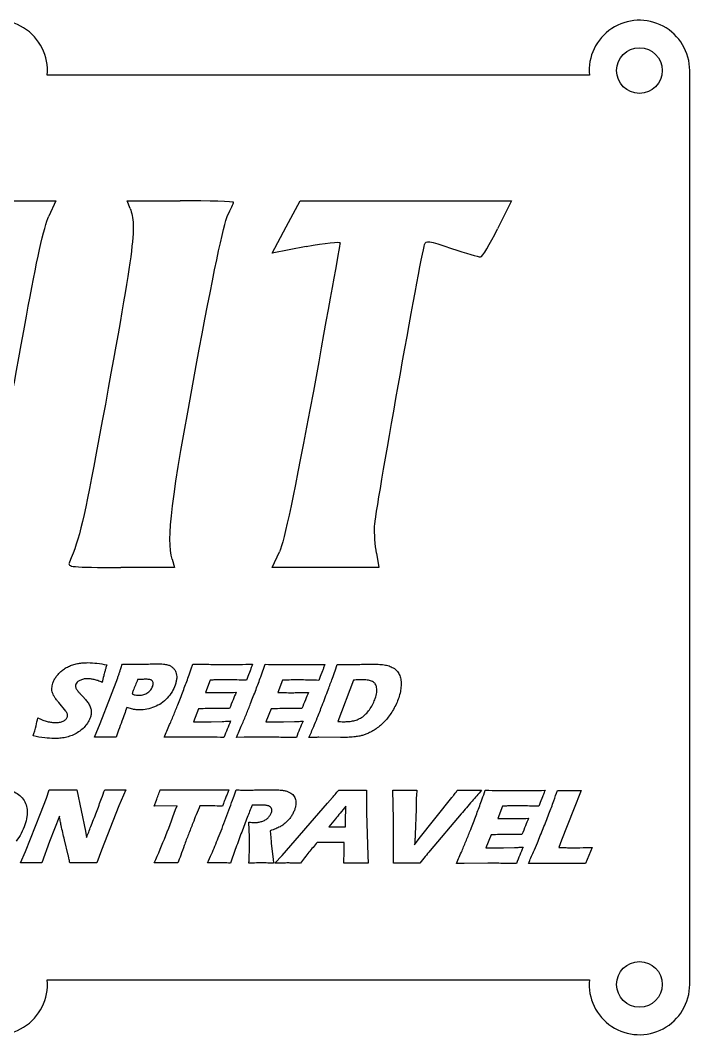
# Model space of a CAD drawing. Header units: millimetres. Extents: x 5 to 293, y 5 to 302.
# Drawn here: x 83.6 to 156.9, y 191.1 to 302.1 of the extents above; entities that cross this region are included whole.
import ezdxf

# ---------------------------------------------------------------- set-up
doc = ezdxf.new("R2010")
doc.units = ezdxf.units.MM
doc.layers.get('0').update_dxf_attribs({"linetype": 'CONTINUOUS'})

msp = doc.modelspace()

# ---------------------------------------------------------------- linework, layer by layer
for p, q in [((75.94, 282.3), (87.52, 282.3)), ((87.52, 282.3), (86.74, 280.62)), ((95.64, 281.46), (95.31, 282.3)), ((95.31, 282.3), (101.14, 282.3)), ((112.72, 279.46), (114.24, 282.3)), ((114.24, 282.3), (137.37, 282.3)), ((137.37, 282.3), (135.85, 279.23)), ((111.2, 276.58), (112.72, 279.46)), ((114.89, 277.29), (111.2, 276.58)), ((100.26, 243.1), (100.49, 242.19)), ((111.2, 242.19), (111.97, 243.9)), ((122.59, 243.74), (122.84, 242.19)), ((100.49, 242.19), (94.63, 242.19)), ((122.84, 242.19), (111.2, 242.19)), ((102.34, 231.08), (102.51, 231.6)), ((108.77, 230.89), (108.52, 230.25)), ((109.05, 231.59), (108.97, 231.4)), ((110.25, 231.07), (110.42, 231.59)), ((116.96, 231.58), (116.88, 231.39)), ((118.08, 230.89), (118.31, 231.58)), ((93.52, 228.04), (94.29, 230.11)), ((96.97, 229.94), (96.47, 229.91)), ((104.41, 229.86), (103.88, 228.51)), ((112.32, 229.85), (111.79, 228.5)), ((116.68, 230.88), (116.43, 230.24)), ((120.08, 229.86), (118.35, 225.34)), ((90.47, 228.06), (90.77, 227.73)), ((92.37, 225.11), (93.52, 228.04)), ((95.86, 228.37), (95.86, 228.37)), ((95.86, 228.37), (96.09, 228.26)), ((88.61, 226.45), (87.84, 227.42)), ((95.3, 226.87), (95.3, 226.87)), ((95.93, 226.67), (95.3, 226.87)), ((103.14, 226.72), (102.59, 225.3)), ((111.06, 226.71), (110.5, 225.29)), ((104.5, 225.31), (105.73, 225.34)), ((91.74, 223.61), (92.37, 225.11)), ((94.38, 224.37), (94.12, 223.61)), ((102.59, 225.3), (103.26, 225.3)), ((110.5, 225.29), (111.17, 225.29)), ((112.42, 225.3), (113.64, 225.33)), ((94.12, 223.61), (92.96, 223.62)), ((100.2, 223.61), (99.37, 223.6)), ((102.78, 223.61), (100.2, 223.61)), ((108.11, 223.6), (107.28, 223.59)), ((110.7, 223.6), (108.11, 223.6)), ((118.66, 223.58), (116.3, 223.6)), ((86.49, 216.96), (86.81, 217.87)), ((89.82, 217.87), (90.77, 213.32)), ((95.17, 217.86), (94.43, 216.11)), ((102.82, 217.84), (104.27, 217.84)), ((104.27, 217.84), (105.67, 217.84)), ((105.67, 217.84), (106.44, 217.84)), ((106.44, 217.84), (106.21, 217.27)), ((121.49, 217.82), (121.51, 215.38)), ((124.44, 214.65), (124.4, 217.82)), ((134.32, 217.29), (134.49, 217.81)), ((141.03, 217.8), (140.95, 217.6)), ((145, 217.79), (144.14, 215.67)), ((85.86, 215.28), (86.49, 216.96)), ((98.27, 216.06), (98.52, 216.71)), ((117.25, 216.38), (117.79, 217.02)), ((127.26, 212.52), (130.83, 217)), ((140.75, 217.1), (140.5, 216.46)), ((94.43, 216.11), (92.51, 211.26)), ((100.78, 216.12), (98.27, 216.06)), ((103.7, 216.12), (103.29, 216.12)), ((112.27, 210.68), (117.25, 216.38)), ((121.51, 215.38), (121.65, 210.68)), ((126.92, 215.75), (126.83, 212.98)), ((136.39, 216.07), (135.86, 214.72)), ((144.14, 215.67), (142.83, 212.36)), ((84.2, 211.1), (85.86, 215.28)), ((87.91, 214.99), (86.84, 212.21)), ((108.69, 212.67), (108.65, 214.33)), ((118.11, 214.67), (117.39, 213.81)), ((124.47, 210.53), (124.44, 214.65)), ((131.85, 215.21), (128.46, 211.2)), ((90.77, 213.32), (90.88, 212.65)), ((110.98, 213.37), (111.03, 212.63)), ((117.39, 213.81), (119.21, 213.81)), ((86.84, 212.21), (85.98, 209.87)), ((88.88, 210.7), (88.47, 212.37)), ((119.05, 212.1), (116.1, 212.1)), ((126.76, 211.85), (127.26, 212.52)), ((135.13, 212.93), (134.57, 211.5)), ((142.83, 212.36), (142.53, 211.54)), ((83.67, 209.87), (84.2, 211.1)), ((92.51, 211.26), (92, 209.86)), ((111.09, 211.99), (111.29, 210.28)), ((134.57, 211.5), (135.24, 211.5)), ((136.49, 211.52), (137.71, 211.55)), ((146.18, 211.56), (145.45, 209.79)), ((111.49, 209.84), (112.27, 210.68)), ((121.65, 210.68), (121.7, 209.82)), ((124.44, 209.82), (124.47, 210.53)), ((132.18, 209.81), (131.35, 209.81)), ((134.76, 209.82), (132.18, 209.81))]:
    msp.add_line(p, q)
msp.add_lwpolyline([(16.33, 197.06), (75.63, 197.06, 1.095445), (86.58, 197.06), (145.88, 197.06, 1.046586), (156.86, 196.56), (156.86, 296.56, 1.046586), (145.88, 296.06), (86.58, 296.06, 1.095445), (75.63, 296.06), (16.33, 296.06, 1.046586), (5.36, 296.56), (5.36, 196.56, 1.046586)], format="xyb", close=True)
for centre in [(151.36, 296.56), (151.36, 196.56)]:
    msp.add_circle(centre, 2.5)
for points in [[(106.96, 282.14), (106.96, 282.24), (104.34, 282.3), (101.14, 282.3)], [(106.31, 280.69), (106.67, 281.4), (106.96, 282.05), (106.96, 282.14)], [(95.64, 281.46), (96.41, 279.46), (96.19, 277.78), (92.24, 256.26)], [(84.31, 269.69), (85.38, 275.64), (86.26, 279.52), (86.74, 280.62)], [(102.88, 264.29), (104.66, 273.99), (105.92, 279.91), (106.31, 280.69)], [(133.97, 276.16), (134.17, 276.16), (135.01, 277.55), (135.85, 279.23)], [(114.89, 277.29), (116.99, 277.71), (118.61, 277.87), (118.61, 277.71)], [(118.61, 277.71), (118.61, 277.52), (117.28, 270.24), (115.69, 261.47)], [(122.39, 246.72), (122.42, 247.98), (127.41, 276.06), (127.86, 277.52)], [(127.86, 277.52), (127.99, 278), (128.31, 277.94), (130.8, 277.1)], [(130.8, 277.1), (132.36, 276.58), (133.78, 276.16), (133.97, 276.16)], [(78.52, 246.82), (80.59, 249.99), (81.11, 251.99), (84.31, 269.69)], [(100.26, 243.1), (99.62, 245.36), (100.1, 249.37), (102.88, 264.29)], [(115.69, 261.47), (113.59, 250.21), (112.52, 245.1), (111.97, 243.9)], [(92.24, 256.26), (90.62, 247.5), (90.14, 245.39), (89.01, 242.77)], [(122.59, 243.74), (122.46, 244.58), (122.36, 245.91), (122.39, 246.72)], [(89.01, 242.77), (88.78, 242.22), (89.17, 242.19), (94.63, 242.19)]]:
    msp.add_open_spline(points, degree=3)
for points, knots in [([(88.17, 230.88), (88.29, 230.98), (88.56, 231.18), (88.86, 231.32), (89.01, 231.39)], [0, 0, 0, 0, 0.04772626, 0.09911166, 0.09911166, 0.09911166, 0.09911166]), ([(89.01, 231.39), (89.17, 231.46), (89.49, 231.59), (89.84, 231.66), (90, 231.69)], [0, 0, 0, 0, 0.0525427, 0.103684, 0.103684, 0.103684, 0.103684]), ([(90, 231.69), (90.17, 231.71), (90.5, 231.76), (90.84, 231.76), (91.01, 231.77)], [0, 0, 0, 0, 0.0505699, 0.1009513, 0.1009513, 0.1009513, 0.1009513]), ([(91.01, 231.77), (91.35, 231.76), (92.05, 231.73), (92.73, 231.6), (93.09, 231.53)], [0, 0, 0, 0, 0.1016631, 0.2094443, 0.2094443, 0.2094443, 0.2094443]), ([(93.09, 231.53), (93.05, 231.41), (92.98, 231.16), (92.91, 230.91), (92.88, 230.79)], [0, 0, 0, 0, 0.04035909, 0.07708283, 0.07708283, 0.07708283, 0.07708283]), ([(94.52, 230.78), (94.56, 230.89), (94.65, 231.17), (94.74, 231.44), (94.8, 231.61)], [0, 0, 0, 0, 0.03508123, 0.08709318, 0.08709318, 0.08709318, 0.08709318]), ([(94.8, 231.61), (95.03, 231.6), (95.44, 231.59), (95.85, 231.59), (96.04, 231.59)], [0, 0, 0, 0, 0.0693351, 0.1237135, 0.1237135, 0.1237135, 0.1237135]), ([(96.04, 231.59), (96.22, 231.59), (96.63, 231.59), (97.05, 231.61), (97.28, 231.61)], [0, 0, 0, 0, 0.0537207, 0.1246244, 0.1246244, 0.1246244, 0.1246244]), ([(97.28, 231.61), (97.53, 231.62), (97.97, 231.63), (98.42, 231.64), (98.62, 231.64)], [0, 0, 0, 0, 0.0732517, 0.1340187, 0.1340187, 0.1340187, 0.1340187]), ([(98.62, 231.64), (98.85, 231.64), (99.23, 231.64), (99.6, 231.57), (99.75, 231.54)], [0, 0, 0, 0, 0.0675737, 0.1136454, 0.1136454, 0.1136454, 0.1136454]), ([(99.75, 231.54), (99.86, 231.5), (100.07, 231.43), (100.24, 231.29), (100.33, 231.22)], [0, 0, 0, 0, 0.03412554, 0.06607289, 0.06607289, 0.06607289, 0.06607289]), ([(100.33, 231.22), (100.4, 231.15), (100.54, 231), (100.62, 230.81), (100.66, 230.72)], [0, 0, 0, 0, 0.03062079, 0.0606772, 0.0606772, 0.0606772, 0.0606772]), ([(101.51, 228.84), (101.69, 229.31), (101.97, 230.05), (102.24, 230.8), (102.34, 231.08)], [0, 0, 0, 0, 0.1501897, 0.2390337, 0.2390337, 0.2390337, 0.2390337]), ([(102.51, 231.6), (103.02, 231.59), (104.13, 231.59), (105.25, 231.58), (105.85, 231.58)], [0, 0, 0, 0, 0.1524941, 0.334197, 0.334197, 0.334197, 0.334197]), ([(105.85, 231.58), (106.42, 231.58), (107.49, 231.58), (108.55, 231.59), (109.05, 231.59)], [0, 0, 0, 0, 0.1704772, 0.319766, 0.319766, 0.319766, 0.319766]), ([(108.97, 231.4), (108.95, 231.34), (108.88, 231.17), (108.81, 231), (108.77, 230.89)], [0, 0, 0, 0, 0.01747324, 0.05468015, 0.05468015, 0.05468015, 0.05468015]), ([(109.42, 228.83), (109.6, 229.3), (109.88, 230.04), (110.15, 230.79), (110.25, 231.07)], [0, 0, 0, 0, 0.1501897, 0.2390337, 0.2390337, 0.2390337, 0.2390337]), ([(110.42, 231.59), (110.93, 231.58), (112.04, 231.57), (113.16, 231.57), (113.76, 231.57)], [0, 0, 0, 0, 0.1524931, 0.334196, 0.334196, 0.334196, 0.334196]), ([(113.76, 231.57), (114.33, 231.57), (115.4, 231.57), (116.46, 231.58), (116.96, 231.58)], [0, 0, 0, 0, 0.1704762, 0.3197651, 0.3197651, 0.3197651, 0.3197651]), ([(116.88, 231.39), (116.86, 231.33), (116.79, 231.16), (116.73, 230.99), (116.68, 230.88)], [0, 0, 0, 0, 0.01747359, 0.05468051, 0.05468051, 0.05468051, 0.05468051]), ([(117.31, 228.81), (117.47, 229.23), (117.73, 229.92), (117.98, 230.61), (118.08, 230.89)], [0, 0, 0, 0, 0.1330273, 0.2215154, 0.2215154, 0.2215154, 0.2215154]), ([(118.31, 231.58), (118.52, 231.57), (118.92, 231.56), (119.31, 231.56), (119.49, 231.56)], [0, 0, 0, 0, 0.0634321, 0.1177733, 0.1177733, 0.1177733, 0.1177733]), ([(119.49, 231.56), (119.67, 231.56), (120.1, 231.56), (120.52, 231.58), (120.76, 231.58)], [0, 0, 0, 0, 0.0557443, 0.1268987, 0.1268987, 0.1268987, 0.1268987]), ([(120.76, 231.58), (121.01, 231.59), (121.5, 231.6), (121.99, 231.61), (122.23, 231.61)], [0, 0, 0, 0, 0.0762786, 0.1474, 0.1474, 0.1474, 0.1474]), ([(122.23, 231.61), (122.47, 231.6), (122.92, 231.6), (123.37, 231.54), (123.58, 231.51)], [0, 0, 0, 0, 0.0729175, 0.1349401, 0.1349401, 0.1349401, 0.1349401]), ([(123.58, 231.51), (123.75, 231.47), (124.1, 231.4), (124.4, 231.21), (124.55, 231.12)], [0, 0, 0, 0, 0.0542551, 0.1053875, 0.1053875, 0.1053875, 0.1053875]), ([(124.55, 231.12), (124.68, 231.02), (124.93, 230.81), (125.07, 230.51), (125.15, 230.35)], [0, 0, 0, 0, 0.04911368, 0.09837288, 0.09837288, 0.09837288, 0.09837288]), ([(87.21, 229.54), (87.25, 229.66), (87.35, 229.91), (87.49, 230.13), (87.57, 230.24)], [0, 0, 0, 0, 0.03849956, 0.07913576, 0.07913576, 0.07913576, 0.07913576]), ([(87.57, 230.24), (87.66, 230.35), (87.84, 230.58), (88.05, 230.78), (88.17, 230.88)], [0, 0, 0, 0, 0.042802, 0.08776989, 0.08776989, 0.08776989, 0.08776989]), ([(90.15, 229.83), (90.04, 229.78), (89.85, 229.68), (89.75, 229.5), (89.7, 229.41)], [0, 0, 0, 0, 0.03478954, 0.06260059, 0.06260059, 0.06260059, 0.06260059]), ([(90.96, 230), (90.82, 230), (90.54, 229.99), (90.27, 229.88), (90.15, 229.83)], [0, 0, 0, 0, 0.04348393, 0.08394416, 0.08394416, 0.08394416, 0.08394416]), ([(91.7, 229.92), (91.57, 229.94), (91.33, 229.99), (91.08, 230), (90.96, 230)], [0, 0, 0, 0, 0.03981251, 0.07446651, 0.07446651, 0.07446651, 0.07446651]), ([(92.58, 229.61), (92.43, 229.68), (92.15, 229.81), (91.85, 229.88), (91.7, 229.92)], [0, 0, 0, 0, 0.0489124, 0.09338139, 0.09338139, 0.09338139, 0.09338139]), ([(92.88, 230.79), (92.84, 230.64), (92.73, 230.25), (92.64, 229.85), (92.58, 229.61)], [0, 0, 0, 0, 0.047852, 0.121606, 0.121606, 0.121606, 0.121606]), ([(94.29, 230.11), (94.33, 230.23), (94.41, 230.45), (94.48, 230.67), (94.52, 230.78)], [0, 0, 0, 0, 0.03542552, 0.07075588, 0.07075588, 0.07075588, 0.07075588]), ([(96.47, 229.91), (96.31, 229.51), (96.1, 229), (95.9, 228.49), (95.86, 228.37)], [0, 0, 0, 0, 0.1284207, 0.1647063, 0.1647063, 0.1647063, 0.1647063]), ([(97.41, 229.95), (97.34, 229.95), (97.19, 229.95), (97.05, 229.94), (96.97, 229.94)], [0, 0, 0, 0, 0.02163799, 0.04436866, 0.04436866, 0.04436866, 0.04436866]), ([(97.79, 229.92), (97.73, 229.93), (97.61, 229.95), (97.48, 229.95), (97.41, 229.95)], [0, 0, 0, 0, 0.0175617, 0.03783956, 0.03783956, 0.03783956, 0.03783956]), ([(98.06, 229.79), (98.02, 229.82), (97.94, 229.89), (97.84, 229.91), (97.79, 229.92)], [0, 0, 0, 0, 0.01454414, 0.02994644, 0.02994644, 0.02994644, 0.02994644]), ([(98.18, 229.54), (98.17, 229.59), (98.15, 229.68), (98.09, 229.76), (98.06, 229.79)], [0, 0, 0, 0, 0.01457798, 0.02864373, 0.02864373, 0.02864373, 0.02864373]), ([(100.74, 230.07), (100.72, 229.94), (100.7, 229.69), (100.62, 229.45), (100.58, 229.32)], [0, 0, 0, 0, 0.03734601, 0.07646407, 0.07646407, 0.07646407, 0.07646407]), ([(100.66, 230.72), (100.69, 230.62), (100.75, 230.41), (100.74, 230.18), (100.74, 230.07)], [0, 0, 0, 0, 0.03148612, 0.06614485, 0.06614485, 0.06614485, 0.06614485]), ([(105.34, 229.89), (105.21, 229.88), (104.9, 229.88), (104.59, 229.87), (104.41, 229.86)], [0, 0, 0, 0, 0.03815834, 0.09324347, 0.09324347, 0.09324347, 0.09324347]), ([(106.48, 229.89), (106.24, 229.89), (105.86, 229.89), (105.48, 229.89), (105.34, 229.89)], [0, 0, 0, 0, 0.0707217, 0.1140944, 0.1140944, 0.1140944, 0.1140944]), ([(108.36, 229.84), (108.02, 229.85), (107.39, 229.88), (106.77, 229.88), (106.48, 229.89)], [0, 0, 0, 0, 0.1028939, 0.1883645, 0.1883645, 0.1883645, 0.1883645]), ([(108.52, 230.25), (108.49, 230.18), (108.44, 230.05), (108.39, 229.91), (108.36, 229.84)], [0, 0, 0, 0, 0.02204819, 0.04419805, 0.04419805, 0.04419805, 0.04419805]), ([(113.25, 229.88), (113.12, 229.87), (112.81, 229.87), (112.5, 229.86), (112.32, 229.85)], [0, 0, 0, 0, 0.03815834, 0.09324347, 0.09324347, 0.09324347, 0.09324347]), ([(114.39, 229.88), (114.16, 229.88), (113.78, 229.88), (113.4, 229.88), (113.25, 229.88)], [0, 0, 0, 0, 0.0707207, 0.1140944, 0.1140944, 0.1140944, 0.1140944]), ([(116.28, 229.83), (115.93, 229.84), (115.31, 229.87), (114.68, 229.87), (114.39, 229.88)], [0, 0, 0, 0, 0.1028948, 0.1883654, 0.1883654, 0.1883654, 0.1883654]), ([(116.43, 230.24), (116.4, 230.17), (116.35, 230.04), (116.3, 229.9), (116.28, 229.83)], [0, 0, 0, 0, 0.02204819, 0.04419773, 0.04419773, 0.04419773, 0.04419773]), ([(121.09, 229.89), (120.94, 229.89), (120.6, 229.89), (120.27, 229.87), (120.08, 229.86)], [0, 0, 0, 0, 0.0463169, 0.100906, 0.100906, 0.100906, 0.100906]), ([(122.17, 229.7), (122.02, 229.76), (121.68, 229.88), (121.31, 229.89), (121.09, 229.89)], [0, 0, 0, 0, 0.0468323, 0.1099549, 0.1099549, 0.1099549, 0.1099549]), ([(125.15, 230.35), (125.2, 230.18), (125.31, 229.82), (125.3, 229.44), (125.29, 229.24)], [0, 0, 0, 0, 0.0531092, 0.1127039, 0.1127039, 0.1127039, 0.1127039]), ([(87.09, 228.97), (87.1, 229.07), (87.12, 229.26), (87.17, 229.44), (87.21, 229.54)], [0, 0, 0, 0, 0.02768125, 0.05782141, 0.05782141, 0.05782141, 0.05782141]), ([(87.16, 228.45), (87.14, 228.53), (87.09, 228.71), (87.09, 228.88), (87.09, 228.97)], [0, 0, 0, 0, 0.02672165, 0.05319994, 0.05319994, 0.05319994, 0.05319994]), ([(89.7, 229.41), (89.69, 229.37), (89.67, 229.3), (89.67, 229.22), (89.67, 229.18)], [0, 0, 0, 0, 0.01190014, 0.02318669, 0.02318669, 0.02318669, 0.02318669]), ([(89.67, 229.18), (89.68, 229.14), (89.69, 229.05), (89.73, 228.97), (89.76, 228.92)], [0, 0, 0, 0, 0.01237079, 0.0276304, 0.0276304, 0.0276304, 0.0276304]), ([(89.76, 228.92), (89.79, 228.87), (89.85, 228.75), (89.94, 228.65), (89.98, 228.59)], [0, 0, 0, 0, 0.01839242, 0.04004174, 0.04004174, 0.04004174, 0.04004174]), ([(97.59, 228.49), (97.71, 228.59), (97.94, 228.78), (98.06, 229.05), (98.12, 229.18)], [0, 0, 0, 0, 0.04530395, 0.08819246, 0.08819246, 0.08819246, 0.08819246]), ([(98.12, 229.18), (98.14, 229.25), (98.17, 229.36), (98.18, 229.48), (98.18, 229.54)], [0, 0, 0, 0, 0.01942746, 0.03607749, 0.03607749, 0.03607749, 0.03607749]), ([(100.58, 229.32), (100.48, 229.06), (100.26, 228.54), (99.9, 228.11), (99.71, 227.89)], [0, 0, 0, 0, 0.0829419, 0.1687781, 0.1687781, 0.1687781, 0.1687781]), ([(100.45, 226.13), (100.61, 226.53), (100.97, 227.43), (101.31, 228.33), (101.51, 228.84)], [0, 0, 0, 0, 0.1277595, 0.2909215, 0.2909215, 0.2909215, 0.2909215]), ([(108.36, 226.12), (108.52, 226.52), (108.88, 227.42), (109.22, 228.32), (109.42, 228.83)], [0, 0, 0, 0, 0.1277595, 0.2909218, 0.2909218, 0.2909218, 0.2909218]), ([(116.12, 225.72), (116.3, 226.18), (116.7, 227.2), (117.1, 228.24), (117.31, 228.81)], [0, 0, 0, 0, 0.1472758, 0.3316592, 0.3316592, 0.3316592, 0.3316592]), ([(122.61, 229.04), (122.58, 229.18), (122.51, 229.46), (122.28, 229.62), (122.17, 229.7)], [0, 0, 0, 0, 0.04341505, 0.08228652, 0.08228652, 0.08228652, 0.08228652]), ([(122.46, 227.86), (122.53, 228.07), (122.65, 228.46), (122.63, 228.86), (122.61, 229.04)], [0, 0, 0, 0, 0.0661002, 0.1193663, 0.1193663, 0.1193663, 0.1193663]), ([(125.29, 229.24), (125.27, 229.03), (125.23, 228.58), (125.1, 228.15), (125.03, 227.93)], [0, 0, 0, 0, 0.065075, 0.1339272, 0.1339272, 0.1339272, 0.1339272]), ([(87.46, 227.89), (87.4, 227.99), (87.28, 228.16), (87.2, 228.36), (87.16, 228.45)], [0, 0, 0, 0, 0.03394761, 0.0631881, 0.0631881, 0.0631881, 0.0631881]), ([(87.84, 227.42), (87.76, 227.51), (87.63, 227.66), (87.51, 227.83), (87.46, 227.89)], [0, 0, 0, 0, 0.03662407, 0.06075227, 0.06075227, 0.06075227, 0.06075227]), ([(89.98, 228.59), (90.05, 228.52), (90.21, 228.34), (90.37, 228.17), (90.47, 228.06)], [0, 0, 0, 0, 0.02958723, 0.07167573, 0.07167573, 0.07167573, 0.07167573]), ([(90.77, 227.73), (90.82, 227.67), (90.92, 227.55), (91.01, 227.43), (91.05, 227.36)], [0, 0, 0, 0, 0.02175295, 0.04630158, 0.04630158, 0.04630158, 0.04630158]), ([(96.09, 228.26), (96.17, 228.25), (96.35, 228.21), (96.52, 228.21), (96.61, 228.21)], [0, 0, 0, 0, 0.02533802, 0.05246779, 0.05246779, 0.05246779, 0.05246779]), ([(96.61, 228.21), (96.8, 228.22), (97.15, 228.23), (97.45, 228.41), (97.59, 228.49)], [0, 0, 0, 0, 0.0545279, 0.1032443, 0.1032443, 0.1032443, 0.1032443]), ([(99.71, 227.89), (99.5, 227.68), (99.09, 227.28), (98.57, 227.04), (98.31, 226.92)], [0, 0, 0, 0, 0.0864902, 0.1718162, 0.1718162, 0.1718162, 0.1718162]), ([(103.88, 228.51), (104.12, 228.51), (104.66, 228.5), (105.19, 228.49), (105.48, 228.49)], [0, 0, 0, 0, 0.0744555, 0.1606268, 0.1606268, 0.1606268, 0.1606268]), ([(105.48, 228.49), (105.68, 228.5), (106.27, 228.5), (106.86, 228.52), (107.24, 228.53)], [0, 0, 0, 0, 0.0604459, 0.1761389, 0.1761389, 0.1761389, 0.1761389]), ([(107.24, 228.53), (107.13, 228.26), (106.88, 227.67), (106.65, 227.07), (106.52, 226.75)], [0, 0, 0, 0, 0.0888169, 0.192664, 0.192664, 0.192664, 0.192664]), ([(111.79, 228.5), (112.04, 228.5), (112.57, 228.49), (113.11, 228.48), (113.39, 228.48)], [0, 0, 0, 0, 0.0744555, 0.1606268, 0.1606268, 0.1606268, 0.1606268]), ([(113.39, 228.48), (113.6, 228.49), (114.18, 228.49), (114.77, 228.51), (115.16, 228.52)], [0, 0, 0, 0, 0.0604459, 0.1761399, 0.1761399, 0.1761399, 0.1761399]), ([(115.16, 228.52), (115.04, 228.25), (114.8, 227.65), (114.56, 227.06), (114.43, 226.74)], [0, 0, 0, 0, 0.0888173, 0.1926644, 0.1926644, 0.1926644, 0.1926644]), ([(121.92, 226.75), (122.03, 226.93), (122.24, 227.28), (122.39, 227.67), (122.46, 227.86)], [0, 0, 0, 0, 0.0632141, 0.1240604, 0.1240604, 0.1240604, 0.1240604]), ([(125.03, 227.93), (124.95, 227.72), (124.79, 227.28), (124.56, 226.87), (124.45, 226.66)], [0, 0, 0, 0, 0.0698431, 0.1399546, 0.1399546, 0.1399546, 0.1399546]), ([(88.76, 226.2), (88.75, 226.25), (88.71, 226.33), (88.65, 226.41), (88.61, 226.45)], [0, 0, 0, 0, 0.01333142, 0.02917321, 0.02917321, 0.02917321, 0.02917321]), ([(91.05, 227.36), (91.1, 227.29), (91.18, 227.15), (91.25, 227), (91.28, 226.93)], [0, 0, 0, 0, 0.02510678, 0.04861784, 0.04861784, 0.04861784, 0.04861784]), ([(91.28, 226.93), (91.31, 226.86), (91.36, 226.74), (91.38, 226.61), (91.39, 226.54)], [0, 0, 0, 0, 0.02143712, 0.04033895, 0.04033895, 0.04033895, 0.04033895]), ([(91.39, 226.54), (91.4, 226.48), (91.41, 226.37), (91.4, 226.25), (91.4, 226.19)], [0, 0, 0, 0, 0.01771101, 0.03553346, 0.03553346, 0.03553346, 0.03553346]), ([(95.3, 226.87), (95.11, 226.37), (94.8, 225.54), (94.51, 224.71), (94.38, 224.37)], [0.0561376, 0.0561376, 0.0561376, 0.0561376, 0.2148224, 0.3219109, 0.3219109, 0.3219109, 0.3219109]), ([(96.64, 226.6), (96.53, 226.6), (96.29, 226.61), (96.06, 226.65), (95.93, 226.67)], [0, 0, 0, 0, 0.03358773, 0.07128634, 0.07128634, 0.07128634, 0.07128634]), ([(98.31, 226.92), (98.04, 226.82), (97.5, 226.63), (96.93, 226.61), (96.64, 226.6)], [0, 0, 0, 0, 0.0851263, 0.1701515, 0.1701515, 0.1701515, 0.1701515]), ([(104.97, 226.76), (104.68, 226.76), (104.07, 226.75), (103.47, 226.73), (103.14, 226.72)], [0, 0, 0, 0, 0.0860199, 0.1824454, 0.1824454, 0.1824454, 0.1824454]), ([(106.52, 226.75), (106.22, 226.75), (105.71, 226.76), (105.19, 226.76), (104.97, 226.76)], [0, 0, 0, 0, 0.0893293, 0.1554176, 0.1554176, 0.1554176, 0.1554176]), ([(112.88, 226.75), (112.59, 226.75), (111.99, 226.74), (111.38, 226.72), (111.06, 226.71)], [0, 0, 0, 0, 0.0860199, 0.1824445, 0.1824445, 0.1824445, 0.1824445]), ([(114.43, 226.74), (114.14, 226.74), (113.62, 226.75), (113.1, 226.75), (112.88, 226.75)], [0, 0, 0, 0, 0.0893293, 0.1554176, 0.1554176, 0.1554176, 0.1554176]), ([(121.09, 225.86), (121.24, 225.99), (121.56, 226.25), (121.79, 226.58), (121.92, 226.75)], [0, 0, 0, 0, 0.0593015, 0.1217662, 0.1217662, 0.1217662, 0.1217662]), ([(124.45, 226.66), (124.33, 226.46), (124.1, 226.08), (123.82, 225.73), (123.68, 225.56)], [0, 0, 0, 0, 0.0688105, 0.134704, 0.134704, 0.134704, 0.134704]), ([(85.05, 223.75), (85.16, 224.12), (85.34, 224.78), (85.49, 225.45), (85.56, 225.74)], [0, 0, 0, 0, 0.1163134, 0.2061219, 0.2061219, 0.2061219, 0.2061219]), ([(85.56, 225.74), (85.73, 225.65), (86.07, 225.49), (86.42, 225.38), (86.59, 225.33)], [0, 0, 0, 0, 0.0591843, 0.1112416, 0.1112416, 0.1112416, 0.1112416]), ([(86.59, 225.33), (86.74, 225.3), (87.02, 225.24), (87.32, 225.22), (87.45, 225.22)], [0, 0, 0, 0, 0.0461141, 0.08715348, 0.08715348, 0.08715348, 0.08715348]), ([(87.45, 225.22), (87.61, 225.22), (87.91, 225.23), (88.19, 225.32), (88.32, 225.37)], [0, 0, 0, 0, 0.047287, 0.08811288, 0.08811288, 0.08811288, 0.08811288]), ([(88.32, 225.37), (88.42, 225.42), (88.62, 225.52), (88.72, 225.72), (88.77, 225.81)], [0, 0, 0, 0, 0.03439851, 0.06484464, 0.06484464, 0.06484464, 0.06484464]), ([(88.81, 226), (88.8, 226.03), (88.8, 226.1), (88.78, 226.17), (88.76, 226.2)], [0, 0, 0, 0, 0.00971863, 0.0210283, 0.0210283, 0.0210283, 0.0210283]), ([(88.77, 225.81), (88.78, 225.84), (88.8, 225.9), (88.8, 225.97), (88.81, 226)], [0, 0, 0, 0, 0.01007758, 0.0194312, 0.0194312, 0.0194312, 0.0194312]), ([(91.31, 225.81), (91.24, 225.63), (91.09, 225.27), (90.84, 224.96), (90.71, 224.8)], [0, 0, 0, 0, 0.056738, 0.1172887, 0.1172887, 0.1172887, 0.1172887]), ([(91.4, 226.19), (91.39, 226.13), (91.37, 226), (91.33, 225.87), (91.31, 225.81)], [0, 0, 0, 0, 0.01881266, 0.03947374, 0.03947374, 0.03947374, 0.03947374]), ([(99.37, 223.6), (99.57, 224.06), (99.94, 224.9), (100.29, 225.75), (100.45, 226.13)], [0, 0, 0, 0, 0.1512722, 0.275067, 0.275067, 0.275067, 0.275067]), ([(105.73, 225.34), (105.85, 225.34), (106.15, 225.36), (106.46, 225.37), (106.64, 225.39)], [0, 0, 0, 0, 0.03654176, 0.09190873, 0.09190873, 0.09190873, 0.09190873]), ([(106.64, 225.39), (106.52, 225.09), (106.27, 224.5), (106.04, 223.9), (105.91, 223.59)], [0, 0, 0, 0, 0.0954301, 0.1935101, 0.1935101, 0.1935101, 0.1935101]), ([(107.28, 223.59), (107.48, 224.05), (107.85, 224.89), (108.2, 225.74), (108.36, 226.12)], [0, 0, 0, 0, 0.1512718, 0.2750666, 0.2750666, 0.2750666, 0.2750666]), ([(113.64, 225.33), (113.76, 225.33), (114.07, 225.34), (114.37, 225.36), (114.56, 225.38)], [0, 0, 0, 0, 0.03654271, 0.09190873, 0.09190873, 0.09190873, 0.09190873]), ([(114.56, 225.38), (114.43, 225.08), (114.18, 224.49), (113.95, 223.89), (113.83, 223.58)], [0, 0, 0, 0, 0.0954297, 0.1935101, 0.1935101, 0.1935101, 0.1935101]), ([(115.21, 223.58), (115.39, 223.98), (115.7, 224.69), (115.99, 225.41), (116.12, 225.72)], [0, 0, 0, 0, 0.1309688, 0.2322404, 0.2322404, 0.2322404, 0.2322404]), ([(118.35, 225.34), (118.45, 225.33), (118.67, 225.31), (118.9, 225.31), (119.01, 225.31)], [0, 0, 0, 0, 0.03227478, 0.06644706, 0.06644706, 0.06644706, 0.06644706]), ([(119.01, 225.31), (119.2, 225.31), (119.57, 225.32), (119.94, 225.38), (120.11, 225.41)], [0, 0, 0, 0, 0.0574794, 0.1108379, 0.1108379, 0.1108379, 0.1108379]), ([(120.11, 225.41), (120.28, 225.46), (120.63, 225.56), (120.93, 225.76), (121.09, 225.86)], [0, 0, 0, 0, 0.052319, 0.1081816, 0.1081816, 0.1081816, 0.1081816]), ([(123.68, 225.56), (123.54, 225.4), (123.27, 225.1), (122.96, 224.84), (122.8, 224.71)], [0, 0, 0, 0, 0.0627357, 0.1220622, 0.1220622, 0.1220622, 0.1220622]), ([(90.71, 224.8), (90.57, 224.65), (90.28, 224.34), (89.91, 224.13), (89.73, 224.02)], [0, 0, 0, 0, 0.0627896, 0.1262526, 0.1262526, 0.1262526, 0.1262526]), ([(103.26, 225.3), (103.42, 225.3), (103.83, 225.3), (104.24, 225.31), (104.5, 225.31)], [0, 0, 0, 0, 0.0459816, 0.1241892, 0.1241892, 0.1241892, 0.1241892]), ([(111.17, 225.29), (111.33, 225.29), (111.74, 225.29), (112.16, 225.3), (112.42, 225.3)], [0, 0, 0, 0, 0.0459826, 0.1241892, 0.1241892, 0.1241892, 0.1241892]), ([(122.8, 224.71), (122.65, 224.6), (122.34, 224.37), (122, 224.19), (121.83, 224.11)], [0, 0, 0, 0, 0.0576089, 0.1151457, 0.1151457, 0.1151457, 0.1151457]), ([(87.35, 223.47), (87, 223.48), (86.23, 223.52), (85.47, 223.66), (85.05, 223.75)], [0, 0, 0, 0, 0.1052827, 0.232256, 0.232256, 0.232256, 0.232256]), ([(88.57, 223.59), (88.37, 223.55), (87.97, 223.48), (87.56, 223.47), (87.35, 223.47)], [0, 0, 0, 0, 0.0607666, 0.1218907, 0.1218907, 0.1218907, 0.1218907]), ([(89.73, 224.02), (89.54, 223.92), (89.17, 223.74), (88.76, 223.64), (88.57, 223.59)], [0, 0, 0, 0, 0.0631333, 0.1243846, 0.1243846, 0.1243846, 0.1243846]), ([(92.96, 223.62), (92.82, 223.62), (92.41, 223.62), (92, 223.62), (91.74, 223.61)], [0, 0, 0, 0, 0.0429202, 0.1224147, 0.1224147, 0.1224147, 0.1224147]), ([(105.91, 223.59), (105.42, 223.6), (104.37, 223.61), (103.33, 223.61), (102.78, 223.61)], [0, 0, 0, 0, 0.1495902, 0.3131533, 0.3131533, 0.3131533, 0.3131533]), ([(113.83, 223.58), (113.33, 223.59), (112.28, 223.6), (111.24, 223.6), (110.7, 223.6)], [0, 0, 0, 0, 0.1495902, 0.3131533, 0.3131533, 0.3131533, 0.3131533]), ([(116.3, 223.6), (116.15, 223.6), (115.79, 223.59), (115.43, 223.59), (115.21, 223.58)], [0, 0, 0, 0, 0.0439609, 0.1090358, 0.1090358, 0.1090358, 0.1090358]), ([(120.12, 223.64), (119.89, 223.62), (119.41, 223.58), (118.92, 223.58), (118.66, 223.58)], [0, 0, 0, 0, 0.0695382, 0.1461994, 0.1461994, 0.1461994, 0.1461994]), ([(121.08, 223.81), (120.94, 223.78), (120.62, 223.7), (120.3, 223.67), (120.12, 223.64)], [0, 0, 0, 0, 0.04312932, 0.09703076, 0.09703076, 0.09703076, 0.09703076]), ([(121.83, 224.11), (121.7, 224.05), (121.46, 223.93), (121.2, 223.85), (121.08, 223.81)], [0, 0, 0, 0, 0.04156063, 0.08060565, 0.08060565, 0.08060565, 0.08060565]), ([(82.61, 217.78), (82.85, 217.68), (83.32, 217.5), (83.68, 217.14), (83.85, 216.97)], [0, 0, 0, 0, 0.0774546, 0.1497608, 0.1497608, 0.1497608, 0.1497608]), ([(86.81, 217.87), (87.09, 217.87), (87.63, 217.86), (88.16, 217.86), (88.41, 217.86)], [0, 0, 0, 0, 0.085407, 0.1604446, 0.1604446, 0.1604446, 0.1604446]), ([(88.41, 217.86), (88.61, 217.86), (89.08, 217.86), (89.55, 217.86), (89.82, 217.87)], [0, 0, 0, 0, 0.0601199, 0.1407016, 0.1407016, 0.1407016, 0.1407016]), ([(91.96, 215.41), (92.15, 215.91), (92.46, 216.72), (92.76, 217.54), (92.87, 217.86)], [0, 0, 0, 0, 0.1604249, 0.2617762, 0.2617762, 0.2617762, 0.2617762]), ([(92.87, 217.86), (93.08, 217.86), (93.47, 217.85), (93.85, 217.85), (94.02, 217.85)], [0, 0, 0, 0, 0.0645459, 0.1149437, 0.1149437, 0.1149437, 0.1149437]), ([(94.02, 217.85), (94.15, 217.85), (94.53, 217.85), (94.91, 217.86), (95.17, 217.86)], [0, 0, 0, 0, 0.0387441, 0.1151604, 0.1151604, 0.1151604, 0.1151604]), ([(98.52, 216.71), (98.59, 216.89), (98.73, 217.27), (98.87, 217.65), (98.94, 217.85)], [0, 0, 0, 0, 0.058413, 0.1218836, 0.1218836, 0.1218836, 0.1218836]), ([(98.94, 217.85), (99.54, 217.85), (100.83, 217.84), (102.13, 217.84), (102.82, 217.84)], [0, 0, 0, 0, 0.1798623, 0.387465, 0.387465, 0.387465, 0.387465]), ([(106.55, 215.92), (106.68, 216.28), (106.91, 216.92), (107.14, 217.56), (107.23, 217.84)], [0, 0, 0, 0, 0.1153257, 0.2041116, 0.2041116, 0.2041116, 0.2041116]), ([(107.23, 217.84), (107.45, 217.84), (107.84, 217.83), (108.24, 217.82), (108.41, 217.82)], [0, 0, 0, 0, 0.0657853, 0.11779, 0.11779, 0.11779, 0.11779]), ([(108.41, 217.82), (108.58, 217.82), (108.97, 217.83), (109.35, 217.84), (109.56, 217.85)], [0, 0, 0, 0, 0.0522331, 0.1151952, 0.1151952, 0.1151952, 0.1151952]), ([(109.56, 217.85), (109.79, 217.86), (110.23, 217.87), (110.67, 217.87), (110.88, 217.87)], [0, 0, 0, 0, 0.0672097, 0.1321888, 0.1321888, 0.1321888, 0.1321888]), ([(110.88, 217.87), (111.12, 217.87), (111.56, 217.87), (112, 217.83), (112.2, 217.81)], [0, 0, 0, 0, 0.070426, 0.1317952, 0.1317952, 0.1317952, 0.1317952]), ([(112.2, 217.81), (112.33, 217.8), (112.59, 217.77), (112.83, 217.68), (112.94, 217.64)], [0, 0, 0, 0, 0.04032542, 0.07633167, 0.07633167, 0.07633167, 0.07633167]), ([(112.94, 217.64), (113.04, 217.6), (113.22, 217.52), (113.37, 217.39), (113.44, 217.33)], [0, 0, 0, 0, 0.03172542, 0.05930669, 0.05930669, 0.05930669, 0.05930669]), ([(117.79, 217.02), (117.88, 217.13), (118.11, 217.4), (118.33, 217.67), (118.46, 217.83)], [0, 0, 0, 0, 0.0445925, 0.1048849, 0.1048849, 0.1048849, 0.1048849]), ([(118.46, 217.83), (118.75, 217.82), (119.25, 217.82), (119.75, 217.81), (119.96, 217.81)], [0, 0, 0, 0, 0.088923, 0.1502049, 0.1502049, 0.1502049, 0.1502049]), ([(119.96, 217.81), (120.22, 217.81), (120.74, 217.81), (121.25, 217.82), (121.49, 217.82)], [0, 0, 0, 0, 0.0796533, 0.1533585, 0.1533585, 0.1533585, 0.1533585]), ([(124.4, 217.82), (124.65, 217.82), (125.12, 217.81), (125.59, 217.81), (125.81, 217.81)], [0, 0, 0, 0, 0.074943, 0.1412965, 0.1412965, 0.1412965, 0.1412965]), ([(125.81, 217.81), (125.97, 217.81), (126.37, 217.81), (126.77, 217.81), (127.01, 217.82)], [0, 0, 0, 0, 0.0489949, 0.1198603, 0.1198603, 0.1198603, 0.1198603]), ([(127.01, 217.82), (127, 217.66), (126.97, 217.4), (126.96, 217.13), (126.95, 217.02)], [0, 0, 0, 0, 0.04603059, 0.07938736, 0.07938736, 0.07938736, 0.07938736]), ([(131.05, 217.28), (131.1, 217.35), (131.24, 217.52), (131.37, 217.7), (131.45, 217.81)], [0, 0, 0, 0, 0.0265666, 0.06640326, 0.06640326, 0.06640326, 0.06640326]), ([(131.45, 217.81), (131.7, 217.81), (132.15, 217.8), (132.61, 217.8), (132.81, 217.8)], [0, 0, 0, 0, 0.0763734, 0.1362324, 0.1362324, 0.1362324, 0.1362324]), ([(134.09, 217.81), (133.74, 217.4), (132.99, 216.54), (132.25, 215.67), (131.85, 215.21)], [0, 0, 0, 0, 0.1598283, 0.3431883, 0.3431883, 0.3431883, 0.3431883]), ([(132.81, 217.8), (132.97, 217.8), (133.4, 217.8), (133.82, 217.8), (134.09, 217.81)], [0, 0, 0, 0, 0.0481881, 0.1282482, 0.1282482, 0.1282482, 0.1282482]), ([(134.49, 217.81), (135, 217.8), (136.11, 217.79), (137.23, 217.79), (137.83, 217.79)], [0, 0, 0, 0, 0.1524931, 0.334197, 0.334197, 0.334197, 0.334197]), ([(137.83, 217.79), (138.4, 217.79), (139.47, 217.79), (140.53, 217.79), (141.03, 217.8)], [0, 0, 0, 0, 0.1704762, 0.3197641, 0.3197641, 0.3197641, 0.3197641]), ([(140.95, 217.6), (140.93, 217.55), (140.86, 217.38), (140.8, 217.21), (140.75, 217.1)], [0, 0, 0, 0, 0.01747288, 0.0546798, 0.0546798, 0.0546798, 0.0546798]), ([(141.46, 215.22), (141.64, 215.7), (141.96, 216.55), (142.26, 217.41), (142.4, 217.79)], [0, 0, 0, 0, 0.1526686, 0.2741111, 0.2741111, 0.2741111, 0.2741111]), ([(142.4, 217.79), (142.65, 217.79), (143.12, 217.78), (143.59, 217.78), (143.81, 217.78)], [0, 0, 0, 0, 0.0748095, 0.1407395, 0.1407395, 0.1407395, 0.1407395]), ([(143.81, 217.78), (143.97, 217.78), (144.37, 217.78), (144.77, 217.79), (145, 217.79)], [0, 0, 0, 0, 0.0507611, 0.1198776, 0.1198776, 0.1198776, 0.1198776]), ([(83.85, 216.97), (83.99, 216.78), (84.26, 216.39), (84.34, 215.93), (84.39, 215.69)], [0, 0, 0, 0, 0.0699113, 0.1400073, 0.1400073, 0.1400073, 0.1400073]), ([(105.91, 216.51), (105.88, 216.42), (105.83, 216.27), (105.77, 216.11), (105.75, 216.05)], [0, 0, 0, 0, 0.02819401, 0.04842368, 0.04842368, 0.04842368, 0.04842368]), ([(106.21, 217.27), (106.15, 217.13), (106.05, 216.88), (105.96, 216.62), (105.91, 216.51)], [0, 0, 0, 0, 0.04521708, 0.08174034, 0.08174034, 0.08174034, 0.08174034]), ([(113.44, 217.33), (113.5, 217.26), (113.61, 217.14), (113.68, 216.99), (113.71, 216.91)], [0, 0, 0, 0, 0.02521397, 0.04962343, 0.04962343, 0.04962343, 0.04962343]), ([(113.71, 216.91), (113.73, 216.83), (113.79, 216.66), (113.78, 216.47), (113.78, 216.38)], [0, 0, 0, 0, 0.02558222, 0.05439558, 0.05439558, 0.05439558, 0.05439558]), ([(126.95, 217.02), (126.94, 216.86), (126.93, 216.44), (126.92, 216.01), (126.92, 215.75)], [0, 0, 0, 0, 0.0494374, 0.1273152, 0.1273152, 0.1273152, 0.1273152]), ([(130.83, 217), (130.87, 217.04), (130.94, 217.13), (131.01, 217.23), (131.05, 217.28)], [0, 0, 0, 0, 0.01663463, 0.03546998, 0.03546998, 0.03546998, 0.03546998]), ([(133.49, 215.05), (133.67, 215.52), (133.95, 216.26), (134.22, 217.01), (134.32, 217.29)], [0, 0, 0, 0, 0.1501901, 0.2390341, 0.2390341, 0.2390341, 0.2390341]), ([(140.5, 216.46), (140.47, 216.39), (140.42, 216.25), (140.37, 216.11), (140.34, 216.05)], [0, 0, 0, 0, 0.02204816, 0.04419837, 0.04419837, 0.04419837, 0.04419837]), ([(84.39, 215.69), (84.39, 215.43), (84.4, 214.87), (84.23, 214.33), (84.14, 214.03)], [0, 0, 0, 0, 0.0775394, 0.1685808, 0.1685808, 0.1685808, 0.1685808]), ([(90.88, 212.65), (91.04, 213.04), (91.41, 213.96), (91.76, 214.88), (91.96, 215.41)], [0, 0, 0, 0, 0.1272392, 0.2962939, 0.2962939, 0.2962939, 0.2962939]), ([(98.29, 209.85), (98.72, 210.85), (99.61, 212.91), (100.38, 215.03), (100.78, 216.12)], [0, 0, 0, 0, 0.3242459, 0.6744983, 0.6744983, 0.6744983, 0.6744983]), ([(103.29, 216.12), (103.15, 215.79), (102.88, 215.15), (102.63, 214.51), (102.51, 214.21)], [0, 0, 0, 0, 0.1079577, 0.2068035, 0.2068035, 0.2068035, 0.2068035]), ([(105.75, 216.05), (105.37, 216.07), (104.69, 216.11), (104.01, 216.11), (103.7, 216.12)], [0, 0, 0, 0, 0.112787, 0.2046238, 0.2046238, 0.2046238, 0.2046238]), ([(105.7, 213.62), (105.84, 213.99), (106.13, 214.76), (106.41, 215.52), (106.55, 215.92)], [0, 0, 0, 0, 0.1196933, 0.2453195, 0.2453195, 0.2453195, 0.2453195]), ([(108.99, 216.16), (108.81, 215.72), (108.42, 214.75), (108.05, 213.77), (107.85, 213.24)], [0, 0, 0, 0, 0.1432552, 0.3140342, 0.3140342, 0.3140342, 0.3140342]), ([(109.5, 216.18), (109.42, 216.18), (109.25, 216.17), (109.08, 216.17), (108.99, 216.16)], [0, 0, 0, 0, 0.02409662, 0.05180203, 0.05180203, 0.05180203, 0.05180203]), ([(109.93, 216.19), (109.86, 216.19), (109.72, 216.19), (109.58, 216.18), (109.5, 216.18)], [0, 0, 0, 0, 0.02095338, 0.04279866, 0.04279866, 0.04279866, 0.04279866]), ([(110.79, 216.09), (110.68, 216.12), (110.4, 216.19), (110.1, 216.19), (109.93, 216.19)], [0, 0, 0, 0, 0.03517043, 0.08695463, 0.08695463, 0.08695463, 0.08695463]), ([(110.73, 214.8), (110.81, 214.88), (110.97, 215.05), (111.06, 215.26), (111.11, 215.36)], [0, 0, 0, 0, 0.03588186, 0.06839075, 0.06839075, 0.06839075, 0.06839075]), ([(111.12, 215.81), (111.09, 215.87), (111.01, 216), (110.87, 216.06), (110.79, 216.09)], [0, 0, 0, 0, 0.02034204, 0.04453242, 0.04453242, 0.04453242, 0.04453242]), ([(111.11, 215.36), (111.13, 215.44), (111.17, 215.59), (111.14, 215.74), (111.12, 215.81)], [0, 0, 0, 0, 0.02412079, 0.0449411, 0.0449411, 0.0449411, 0.0449411]), ([(113.65, 215.72), (113.6, 215.59), (113.5, 215.33), (113.37, 215.1), (113.3, 214.98)], [0, 0, 0, 0, 0.04102665, 0.08158027, 0.08158027, 0.08158027, 0.08158027]), ([(113.78, 216.38), (113.77, 216.27), (113.75, 216.05), (113.68, 215.83), (113.65, 215.72)], [0, 0, 0, 0, 0.0321205, 0.06743467, 0.06743467, 0.06743467, 0.06743467]), ([(119.24, 216.08), (119.04, 215.82), (118.66, 215.35), (118.28, 214.88), (118.11, 214.67)], [0, 0, 0, 0, 0.1000277, 0.1810011, 0.1810011, 0.1810011, 0.1810011]), ([(119.21, 213.81), (119.22, 214.34), (119.22, 215.1), (119.24, 215.86), (119.24, 216.08)], [0, 0, 0, 0, 0.1601741, 0.2276123, 0.2276123, 0.2276123, 0.2276123]), ([(137.32, 216.09), (137.19, 216.09), (136.88, 216.09), (136.57, 216.07), (136.39, 216.07)], [0, 0, 0, 0, 0.0381593, 0.09324537, 0.09324537, 0.09324537, 0.09324537]), ([(138.46, 216.09), (138.23, 216.09), (137.85, 216.1), (137.47, 216.09), (137.32, 216.09)], [0, 0, 0, 0, 0.0707217, 0.1140944, 0.1140944, 0.1140944, 0.1140944]), ([(140.34, 216.05), (140, 216.06), (139.37, 216.09), (138.75, 216.09), (138.46, 216.09)], [0, 0, 0, 0, 0.1028939, 0.1883635, 0.1883635, 0.1883635, 0.1883635]), ([(88.11, 213.94), (88.08, 214.11), (88, 214.46), (87.94, 214.81), (87.91, 214.99)], [0, 0, 0, 0, 0.0509136, 0.1062961, 0.1062961, 0.1062961, 0.1062961]), ([(108.65, 214.33), (108.75, 214.31), (108.95, 214.28), (109.15, 214.27), (109.25, 214.27)], [0, 0, 0, 0, 0.03018133, 0.0604864, 0.0604864, 0.0604864, 0.0604864]), ([(109.25, 214.27), (109.39, 214.28), (109.67, 214.29), (109.94, 214.36), (110.07, 214.4)], [0, 0, 0, 0, 0.04202444, 0.08330565, 0.08330565, 0.08330565, 0.08330565]), ([(110.07, 214.4), (110.19, 214.45), (110.44, 214.54), (110.64, 214.71), (110.73, 214.8)], [0, 0, 0, 0, 0.03974197, 0.0778866, 0.0778866, 0.0778866, 0.0778866]), ([(112.76, 214.34), (112.65, 214.24), (112.43, 214.04), (112.18, 213.89), (112.05, 213.82)], [0, 0, 0, 0, 0.04392565, 0.08880855, 0.08880855, 0.08880855, 0.08880855]), ([(113.3, 214.98), (113.22, 214.87), (113.06, 214.64), (112.86, 214.44), (112.76, 214.34)], [0, 0, 0, 0, 0.04108782, 0.08378622, 0.08378622, 0.08378622, 0.08378622]), ([(132.43, 212.34), (132.59, 212.74), (132.95, 213.64), (133.29, 214.54), (133.49, 215.05)], [0, 0, 0, 0, 0.1277596, 0.2909212, 0.2909212, 0.2909212, 0.2909212]), ([(135.86, 214.72), (136.11, 214.72), (136.64, 214.7), (137.18, 214.7), (137.46, 214.7)], [0, 0, 0, 0, 0.0744545, 0.1606249, 0.1606249, 0.1606249, 0.1606249]), ([(137.46, 214.7), (137.66, 214.7), (138.25, 214.71), (138.84, 214.73), (139.22, 214.74)], [0, 0, 0, 0, 0.0604469, 0.1761399, 0.1761399, 0.1761399, 0.1761399]), ([(139.22, 214.74), (139.11, 214.47), (138.87, 213.87), (138.63, 213.28), (138.5, 212.95)], [0, 0, 0, 0, 0.0888166, 0.1926637, 0.1926637, 0.1926637, 0.1926637]), ([(140.19, 212.05), (140.41, 212.58), (140.84, 213.63), (141.25, 214.69), (141.46, 215.22)], [0, 0, 0, 0, 0.1716134, 0.341001, 0.341001, 0.341001, 0.341001]), ([(84.14, 214.03), (84.02, 213.71), (83.77, 213.07), (83.37, 212.51), (83.17, 212.23)], [0, 0, 0, 0, 0.1029317, 0.2058421, 0.2058421, 0.2058421, 0.2058421]), ([(88.47, 212.37), (88.4, 212.64), (88.28, 213.16), (88.17, 213.69), (88.11, 213.94)], [0, 0, 0, 0, 0.0826281, 0.1612487, 0.1612487, 0.1612487, 0.1612487]), ([(102.51, 214.21), (102.35, 213.79), (102.03, 212.98), (101.72, 212.17), (101.57, 211.77)], [0, 0, 0, 0, 0.1328685, 0.2613535, 0.2613535, 0.2613535, 0.2613535]), ([(104.93, 211.7), (105.05, 212), (105.32, 212.64), (105.56, 213.28), (105.7, 213.62)], [0, 0, 0, 0, 0.0963508, 0.2062841, 0.2062841, 0.2062841, 0.2062841]), ([(107.85, 213.24), (107.64, 212.66), (107.22, 211.54), (106.82, 210.4), (106.62, 209.84)], [0, 0, 0, 0, 0.1824938, 0.3608939, 0.3608939, 0.3608939, 0.3608939]), ([(112.05, 213.82), (111.89, 213.74), (111.55, 213.57), (111.18, 213.44), (110.98, 213.37)], [0, 0, 0, 0, 0.0516094, 0.1155366, 0.1155366, 0.1155366, 0.1155366]), ([(108.7, 211.5), (108.7, 211.67), (108.7, 212.06), (108.69, 212.45), (108.69, 212.67)], [0, 0, 0, 0, 0.0499658, 0.1166505, 0.1166505, 0.1166505, 0.1166505]), ([(111.03, 212.63), (111.04, 212.52), (111.06, 212.31), (111.08, 212.1), (111.09, 211.99)], [0, 0, 0, 0, 0.03146913, 0.06358666, 0.06358666, 0.06358666, 0.06358666]), ([(116.1, 212.1), (115.8, 211.74), (115.18, 211), (114.58, 210.23), (114.27, 209.83)], [0, 0, 0, 0, 0.1400661, 0.2917017, 0.2917017, 0.2917017, 0.2917017]), ([(119.02, 209.83), (119.03, 210.18), (119.08, 210.93), (119.06, 211.69), (119.05, 212.1)], [0, 0, 0, 0, 0.1052895, 0.2274946, 0.2274946, 0.2274946, 0.2274946]), ([(126.83, 212.98), (126.82, 212.81), (126.8, 212.43), (126.78, 212.06), (126.76, 211.85)], [0, 0, 0, 0, 0.0500699, 0.1133996, 0.1133996, 0.1133996, 0.1133996]), ([(131.35, 209.81), (131.55, 210.27), (131.92, 211.11), (132.27, 211.96), (132.43, 212.34)], [0, 0, 0, 0, 0.1512727, 0.2750672, 0.2750672, 0.2750672, 0.2750672]), ([(136.95, 212.97), (136.66, 212.97), (136.05, 212.96), (135.45, 212.94), (135.13, 212.93)], [0, 0, 0, 0, 0.0860199, 0.1824454, 0.1824454, 0.1824454, 0.1824454]), ([(138.5, 212.95), (138.21, 212.96), (137.69, 212.96), (137.17, 212.97), (136.95, 212.97)], [0, 0, 0, 0, 0.0893293, 0.1554176, 0.1554176, 0.1554176, 0.1554176]), ([(139.21, 209.8), (139.4, 210.22), (139.73, 210.97), (140.05, 211.72), (140.19, 212.05)], [0, 0, 0, 0, 0.1372176, 0.2459594, 0.2459594, 0.2459594, 0.2459594]), ([(101.57, 211.77), (101.44, 211.41), (101.21, 210.77), (100.98, 210.13), (100.88, 209.85)], [0, 0, 0, 0, 0.1140259, 0.2035164, 0.2035164, 0.2035164, 0.2035164]), ([(104.12, 209.85), (104.27, 210.17), (104.54, 210.79), (104.81, 211.41), (104.93, 211.7)], [0, 0, 0, 0, 0.107163, 0.2025924, 0.2025924, 0.2025924, 0.2025924]), ([(108.65, 209.84), (108.65, 209.99), (108.67, 210.36), (108.68, 210.74), (108.69, 210.97)], [0, 0, 0, 0, 0.0435454, 0.1131999, 0.1131999, 0.1131999, 0.1131999]), ([(108.69, 210.97), (108.7, 211.07), (108.71, 211.25), (108.71, 211.43), (108.7, 211.5)], [0, 0, 0, 0, 0.03064465, 0.05335552, 0.05335552, 0.05335552, 0.05335552]), ([(128.46, 211.2), (128.28, 210.99), (127.9, 210.53), (127.53, 210.07), (127.33, 209.82)], [0, 0, 0, 0, 0.0829946, 0.1789458, 0.1789458, 0.1789458, 0.1789458]), ([(135.24, 211.5), (135.4, 211.51), (135.81, 211.51), (136.22, 211.52), (136.49, 211.52)], [0, 0, 0, 0, 0.0459816, 0.1241892, 0.1241892, 0.1241892, 0.1241892]), ([(137.71, 211.55), (137.83, 211.55), (138.14, 211.56), (138.44, 211.58), (138.63, 211.59)], [0, 0, 0, 0, 0.03654366, 0.09191063, 0.09191063, 0.09191063, 0.09191063]), ([(138.63, 211.59), (138.5, 211.3), (138.25, 210.7), (138.02, 210.1), (137.9, 209.8)], [0, 0, 0, 0, 0.0954304, 0.1935107, 0.1935107, 0.1935107, 0.1935107]), ([(142.53, 211.54), (142.8, 211.54), (143.24, 211.53), (143.68, 211.52), (143.84, 211.52)], [0, 0, 0, 0, 0.0828104, 0.1307365, 0.1307365, 0.1307365, 0.1307365]), ([(143.84, 211.52), (144.29, 211.52), (145.07, 211.52), (145.85, 211.55), (146.18, 211.56)], [0, 0, 0, 0, 0.1357937, 0.2348043, 0.2348043, 0.2348043, 0.2348043]), ([(84.88, 209.88), (84.72, 209.88), (84.32, 209.88), (83.92, 209.88), (83.67, 209.87)], [0, 0, 0, 0, 0.0463423, 0.1209949, 0.1209949, 0.1209949, 0.1209949]), ([(85.98, 209.87), (85.77, 209.87), (85.4, 209.88), (85.03, 209.88), (84.88, 209.88)], [0, 0, 0, 0, 0.0636595, 0.1102451, 0.1102451, 0.1102451, 0.1102451]), ([(89.05, 209.87), (89.02, 210.03), (88.97, 210.31), (88.91, 210.59), (88.88, 210.7)], [0, 0, 0, 0, 0.05047344, 0.08493591, 0.08493591, 0.08493591, 0.08493591]), ([(90.58, 209.88), (90.36, 209.88), (89.85, 209.88), (89.34, 209.87), (89.05, 209.87)], [0, 0, 0, 0, 0.0657861, 0.15289, 0.15289, 0.15289, 0.15289]), ([(92, 209.86), (91.76, 209.87), (91.28, 209.87), (90.81, 209.88), (90.58, 209.88)], [0, 0, 0, 0, 0.0734553, 0.1421215, 0.1421215, 0.1421215, 0.1421215]), ([(99.65, 209.86), (99.49, 209.86), (99.04, 209.86), (98.59, 209.86), (98.29, 209.85)], [0, 0, 0, 0, 0.0463705, 0.1351161, 0.1351161, 0.1351161, 0.1351161]), ([(100.88, 209.85), (100.62, 209.85), (100.21, 209.86), (99.8, 209.86), (99.65, 209.86)], [0, 0, 0, 0, 0.0787717, 0.1237699, 0.1237699, 0.1237699, 0.1237699]), ([(105.35, 209.86), (105.19, 209.86), (104.78, 209.85), (104.37, 209.85), (104.12, 209.85)], [0, 0, 0, 0, 0.04778, 0.1230453, 0.1230453, 0.1230453, 0.1230453]), ([(106.62, 209.84), (106.35, 209.85), (105.93, 209.85), (105.51, 209.86), (105.35, 209.86)], [0, 0, 0, 0, 0.0805331, 0.1269302, 0.1269302, 0.1269302, 0.1269302]), ([(110.03, 209.85), (109.85, 209.85), (109.39, 209.85), (108.92, 209.84), (108.65, 209.84)], [0, 0, 0, 0, 0.0557421, 0.1386315, 0.1386315, 0.1386315, 0.1386315]), ([(111.33, 209.84), (111.06, 209.84), (110.63, 209.85), (110.2, 209.85), (110.03, 209.85)], [0, 0, 0, 0, 0.0805264, 0.1296215, 0.1296215, 0.1296215, 0.1296215]), ([(111.29, 210.28), (111.3, 210.22), (111.31, 210.08), (111.32, 209.93), (111.33, 209.84)], [0, 0, 0, 0, 0.01664393, 0.0441249, 0.0441249, 0.0441249, 0.0441249]), ([(112.93, 209.85), (112.74, 209.85), (112.26, 209.84), (111.78, 209.84), (111.49, 209.84)], [0, 0, 0, 0, 0.058337, 0.1441531, 0.1441531, 0.1441531, 0.1441531]), ([(114.27, 209.83), (113.98, 209.84), (113.53, 209.84), (113.09, 209.85), (112.93, 209.85)], [0, 0, 0, 0, 0.0877081, 0.1333653, 0.1333653, 0.1333653, 0.1333653]), ([(120.47, 209.84), (120.27, 209.84), (119.78, 209.83), (119.3, 209.83), (119.02, 209.83)], [0, 0, 0, 0, 0.0609748, 0.1453262, 0.1453262, 0.1453262, 0.1453262]), ([(121.7, 209.82), (121.43, 209.83), (121.02, 209.83), (120.61, 209.84), (120.47, 209.84)], [0, 0, 0, 0, 0.081254, 0.1228085, 0.1228085, 0.1228085, 0.1228085]), ([(125.93, 209.83), (125.74, 209.83), (125.24, 209.83), (124.75, 209.82), (124.44, 209.82)], [0, 0, 0, 0, 0.0568092, 0.1487057, 0.1487057, 0.1487057, 0.1487057]), ([(127.33, 209.82), (127.05, 209.82), (126.58, 209.83), (126.12, 209.83), (125.93, 209.83)], [0, 0, 0, 0, 0.0841072, 0.1402794, 0.1402794, 0.1402794, 0.1402794]), ([(137.9, 209.8), (137.4, 209.8), (136.35, 209.81), (135.31, 209.82), (134.76, 209.82)], [0, 0, 0, 0, 0.1495893, 0.3131513, 0.3131513, 0.3131513, 0.3131513]), ([(142.52, 209.81), (141.93, 209.81), (140.83, 209.81), (139.72, 209.8), (139.21, 209.8)], [0, 0, 0, 0, 0.1770976, 0.3309564, 0.3309564, 0.3309564, 0.3309564]), ([(145.45, 209.79), (144.95, 209.79), (143.97, 209.8), (143, 209.81), (142.52, 209.81)], [0, 0, 0, 0, 0.1501758, 0.2932253, 0.2932253, 0.2932253, 0.2932253])]:
    msp.add_open_spline(points, degree=3, knots=knots)

doc.saveas('drawing.dxf')
